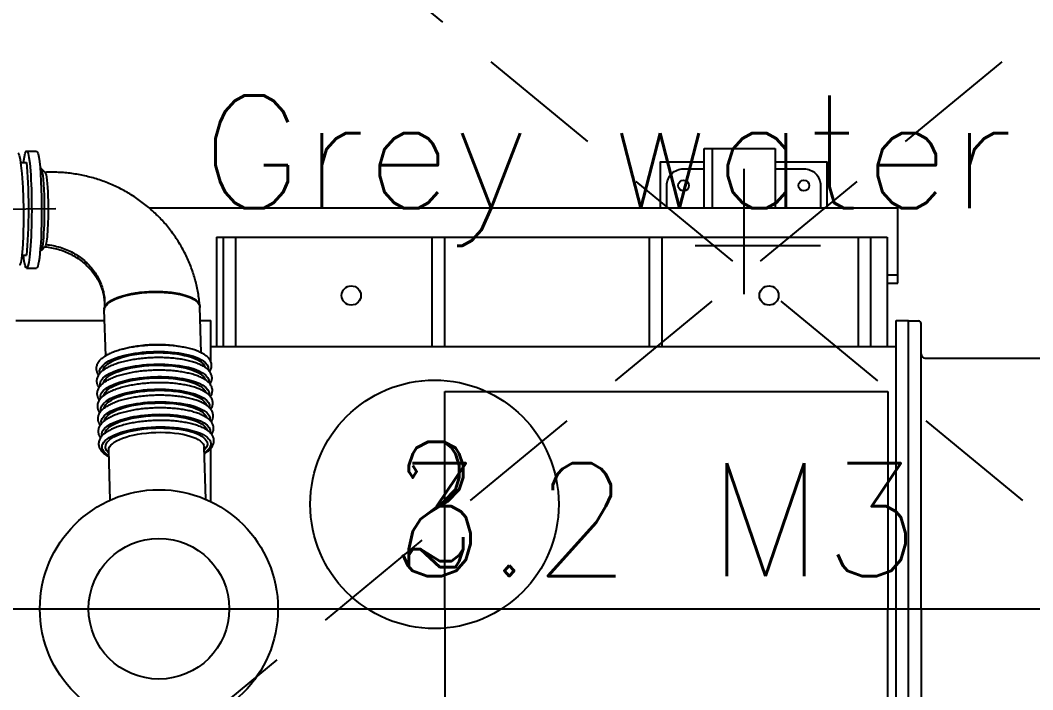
# Model space of a CAD drawing. Extents: x 33214 to 95067, y 8279 to 51908.
# Drawn here: x 43934 to 45145, y 24343 to 25144 of the extents above; entities that cross this region are included whole.
import ezdxf
from ezdxf.enums import TextEntityAlignment as Align

# ---------------------------------------------------------------- set-up
doc = ezdxf.new("R2010")
doc.units = 0
doc.header["$LTSCALE"] = 300
doc.header["$MEASUREMENT"] = 0
for name, pattern in [('DASHDOT', [1, 0.5, -0.25, 0, -0.25]), ('DASHED', [0.75, 0.5, -0.25]), ('PHANTOM', [2.1, 1.25, -0.2, 0.125, -0.2, 0.125, -0.2]), ('SNT-025', [0.74, 0.4, -0.17, 0, -0.17])]:
    doc.linetypes.add(name, pattern=pattern)
doc.layers.get('0').update_dxf_attribs({"linetype": 'CONTINUOUS'})
for name, color, linetype in [('GENERATORSETT', 1, 'CONTINUOUS'), ('POSNR', 2, 'CONTINUOUS'), ('Poz', 1, 'CONTINUOUS'), ('S0CO2', 2, 'CONTINUOUS'), ('S0CO3', 3, 'CONTINUOUS'), ('S0PH1', 1, 'PHANTOM'), ('S0TX1', 1, 'CONTINUOUS'), ('Tanks', 9, 'CONTINUOUS')]:
    doc.layers.add(name, color=color, linetype=linetype)
doc.styles.add('18', font='romans', dxfattribs={"height": 180})
doc.styles.add('LIT2_5', font='Romanc.shx', dxfattribs={"width": 0.85})

# ---------------------------------------------------------------- blocks, each defined once
blk = doc.blocks.new('below 1-deck')
at = {"linetype": 'DASHED'}
for p, q in [((11000, 3525), (13000, 1875)), ((13000, 3525), (11000, 1875))]:
    blk.add_line(p, q, dxfattribs=at)
at = {"linetype": 'DASHED', "style": '18'}
for s, p in [('Grey water', (11347.3, 2777.1)), ('3.2 M3', (11571.6, 2336.7))]:
    blk.add_text(s, height=135, dxfattribs=at).set_placement(p)
blk = doc.blocks.new('GENERATOR-BORDE')
at = {"layer": 'GENERATORSETT'}
for p, q in [((-1312.6, 547.9), (-1300.7, 547.9)), ((-1319.8, 534.1), (-1312.8, 534.1)), ((-1295.7, 527.4), (-1296.4, 527.4)), ((-1290.4, 522.2), (-1295.3, 527.2)), ((-1568, 474.8), (-1277.4, 479.3)), ((-1085.3, 445), (-1085.3, 314)), ((-1085.3, 445), (-282.7, 445)), ((-1077, 314), (-1077, 445)), ((-1062, 314), (-1062, 445)), ((-827, 314), (-827, 445)), ((-812, 314), (-812, 445)), ((-567, 314), (-567, 445)), ((-552, 314), (-552, 445)), ((-317, 314), (-317, 445)), ((-302, 314), (-302, 445)), ((-282.7, 445), (-282.7, 314)), ((-1312.6, 435.4), (-1312.7, 435.4)), ((-1295.7, 428.4), (-1296.4, 428.4)), ((-1290.4, 433.6), (-1295.3, 428.6)), ((-1318.2, 423.1), (-1312.6, 423.3)), ((-1312.6, 407.9), (-1300.7, 407.9)), ((-1219.6, 358.6), (-1219.6, 357.6)), ((-1217.8, 302.9), (-1219.6, 357.7)), ((-1105.3, 362.2), (-1105.3, 361.3)), ((-1103.6, 306.5), (-1105.3, 361.3)), ((-1325.6, 345.1), (-1219.2, 345.1)), ((-1104.8, 345), (-1092, 345)), ((-1092, 295.8), (-1092, 345)), ((-272, -345), (-272, 345)), ((-272, 345), (-257, 345)), ((-257, -345), (-257, 345)), ((-257, 344.5), (-245, 344.5)), ((-242, 310), (-242, 341.5)), ((-1092, 314), (-272, 314)), ((-242, 242.3), (-242, 310)), ((-237.5, 300), (-79, 300)), ((-812, 0), (-812, 260)), ((-812, 260), (-282, 260)), ((-282, 260), (-282, 0)), ((-242, 0), (-242, 242.3)), ((-1212.4, 130.1), (-1214.2, 189.9)), ((-1098, 131), (-1100, 193.5)), ((-1092, 128.2), (-1092, 191.9)), ((-2671.2, 0), (68.9, 0)), ((-812, 0), (-812, -260)), ((-282, -260), (-282, 0)), ((-242, 0), (-242, -310))]:
    blk.add_line(p, q, dxfattribs=at)
for points in [[(-1323.2, 545.7), (-1322.6, 545.4), (-1322.1, 544.4), (-1321.5, 542.8), (-1320.4, 537.8), (-1319.3, 530.5), (-1318.4, 521.2), (-1317.2, 504.3), (-1316.7, 491.7), (-1316.4, 478.6)], [(-1105.3, 362.5), (-1105.5, 364.5), (-1105.7, 366.4), (-1105.9, 368.3), (-1106.1, 370.3), (-1106.4, 372.2), (-1106.7, 374.2), (-1107, 376.1), (-1107.3, 378), (-1107.6, 380), (-1108, 381.9), (-1108.4, 383.8), (-1108.8, 385.7), (-1109.2, 387.6), (-1109.7, 389.5), (-1110.2, 391.4), (-1110.7, 393.3), (-1111.2, 395.2), (-1111.8, 397.1), (-1112.3, 399), (-1112.9, 400.9), (-1113.5, 402.7), (-1114.2, 404.6), (-1114.8, 406.5), (-1115.5, 408.3), (-1116.2, 410.1), (-1116.9, 412), (-1117.6, 413.8), (-1118.4, 415.6), (-1119.2, 417.4), (-1120, 419.2), (-1120.8, 421), (-1121.6, 422.7), (-1122.5, 424.5), (-1123.4, 426.3), (-1124.3, 428), (-1125.2, 429.7), (-1126.2, 431.5), (-1127.1, 433.2), (-1128.1, 434.9), (-1129.1, 436.6), (-1130.2, 438.3), (-1131.2, 440), (-1132.3, 441.6), (-1133.4, 443.3), (-1134.5, 444.9), (-1135.6, 446.6), (-1136.7, 448.2), (-1137.9, 449.8), (-1139.1, 451.4), (-1140.3, 452.9), (-1141.5, 454.5), (-1142.7, 456.1), (-1144, 457.6), (-1145.2, 459.1), (-1146.5, 460.6), (-1147.8, 462.1), (-1149.1, 463.6), (-1150.5, 465.1), (-1151.8, 466.5), (-1153.2, 467.9), (-1154.6, 469.4), (-1156, 470.8), (-1157.4, 472.1), (-1158.8, 473.5), (-1160.3, 474.9), (-1161.8, 476.2), (-1163.3, 477.6), (-1164.8, 478.9), (-1166.3, 480.2), (-1167.8, 481.4), (-1169.4, 482.7), (-1170.9, 484), (-1172.5, 485.2), (-1174.1, 486.4), (-1175.7, 487.6), (-1177.3, 488.8), (-1178.9, 489.9), (-1180.6, 491.1), (-1182.2, 492.2), (-1183.9, 493.3), (-1185.6, 494.4), (-1187.3, 495.4), (-1189, 496.5), (-1190.7, 497.5), (-1192.4, 498.5), (-1194.1, 499.5), (-1195.9, 500.5), (-1197.6, 501.4), (-1199.4, 502.4), (-1201.2, 503.3), (-1203, 504.2), (-1204.8, 505), (-1206.6, 505.9), (-1208.4, 506.7), (-1210.3, 507.5), (-1212.1, 508.3), (-1214, 509.1), (-1215.9, 509.8), (-1217.7, 510.6), (-1219.6, 511.3), (-1221.5, 512), (-1223.4, 512.7), (-1225.3, 513.3), (-1227.2, 513.9), (-1229.1, 514.5), (-1231.1, 515.1), (-1233, 515.7), (-1234.9, 516.2), (-1236.9, 516.7), (-1238.8, 517.2), (-1240.8, 517.7), (-1242.7, 518.2), (-1244.7, 518.6), (-1246.6, 519), (-1248.6, 519.4), (-1250.6, 519.8), (-1252.5, 520.1), (-1254.5, 520.4), (-1256.5, 520.7), (-1258.5, 521), (-1260.5, 521.3), (-1262.5, 521.5), (-1264.5, 521.7), (-1266.5, 521.9), (-1268.5, 522.1), (-1270.5, 522.2), (-1272.5, 522.3), (-1274.5, 522.4), (-1276.5, 522.5), (-1278.5, 522.6), (-1280.5, 522.6), (-1282.5, 522.6), (-1284.6, 522.6), (-1286.6, 522.5), (-1288.6, 522.5), (-1290.6, 522.4)], [(-1316.4, 478.6), (-1316.3, 465.5), (-1316.6, 447), (-1317.1, 436), (-1317.7, 426.7), (-1318.6, 419.4), (-1319.5, 414.4), (-1320.1, 412.8), (-1320.6, 411.8), (-1321.2, 411.5)], [(-1290.6, 433.4), (-1288.6, 433.1), (-1286.6, 432.9), (-1284.6, 432.6), (-1282.6, 432.2), (-1280.6, 431.8), (-1278.6, 431.3), (-1276.6, 430.8), (-1274.7, 430.3), (-1272.7, 429.7), (-1270.8, 429.1), (-1268.9, 428.4), (-1267, 427.7), (-1265.2, 426.9), (-1263.3, 426.1), (-1261.5, 425.2), (-1259.7, 424.3), (-1257.9, 423.4), (-1256.1, 422.4), (-1254.4, 421.4), (-1252.7, 420.3), (-1251, 419.2), (-1249.4, 418.1), (-1247.8, 416.9), (-1246.2, 415.7), (-1244.7, 414.4), (-1243.2, 413.2), (-1241.7, 411.9), (-1240.3, 410.5), (-1238.9, 409.1), (-1237.5, 407.7), (-1236.2, 406.3), (-1235, 404.9), (-1233.8, 403.4), (-1232.6, 401.9), (-1231.5, 400.3), (-1230.4, 398.8), (-1229.4, 397.2), (-1228.4, 395.7), (-1227.5, 394.1), (-1226.6, 392.5), (-1225.8, 390.8), (-1225, 389.2), (-1224.2, 387.5), (-1223.6, 385.9), (-1222.9, 384.2), (-1222.4, 382.6), (-1221.8, 380.9), (-1221.4, 379.2), (-1220.9, 377.5), (-1220.6, 375.9), (-1220.2, 374.2), (-1220, 372.5), (-1219.8, 370.9), (-1219.6, 369.2), (-1219.5, 367.5), (-1219.4, 365.9), (-1219.4, 364.3), (-1219.4, 362.6), (-1219.5, 361), (-1219.6, 359.4)], [(-1289.4, 436.1), (-1287.2, 435.8), (-1285.1, 435.5), (-1282.9, 435.2), (-1280.8, 434.8), (-1278.7, 434.3), (-1276.6, 433.8), (-1274.5, 433.3), (-1272.4, 432.7), (-1270.4, 432), (-1268.4, 431.3), (-1266.4, 430.6), (-1264.4, 429.8), (-1262.5, 428.9), (-1260.6, 428), (-1258.7, 427.1), (-1256.9, 426.1), (-1255.1, 425), (-1253.3, 424), (-1251.5, 422.9), (-1249.8, 421.7), (-1248.2, 420.5), (-1246.5, 419.3), (-1245, 418), (-1243.4, 416.7), (-1241.9, 415.4), (-1240.4, 414), (-1239, 412.6), (-1237.7, 411.1), (-1236.3, 409.7), (-1235, 408.2), (-1233.8, 406.7), (-1232.6, 405.1), (-1231.5, 403.5), (-1230.4, 402), (-1229.3, 400.3), (-1228.3, 398.7), (-1227.4, 397), (-1226.5, 395.4), (-1225.6, 393.7), (-1224.9, 392), (-1224.1, 390.3), (-1223.4, 388.5), (-1222.8, 386.8), (-1222.2, 385.1), (-1221.7, 383.3), (-1221.2, 381.5), (-1220.7, 379.8), (-1220.4, 378), (-1220, 376.2), (-1219.8, 374.5), (-1219.5, 372.7), (-1219.4, 370.9), (-1219.3, 369.1), (-1219.2, 367.4), (-1219.2, 365.6), (-1219.2, 363.9), (-1219.3, 362.1), (-1219.4, 360.4)], [(-1093.4, 284), (-1092.9, 284.9), (-1092.4, 285.8), (-1092, 286.7), (-1091.7, 287.7), (-1091.4, 288.7), (-1091.2, 289.7), (-1091.1, 290.7), (-1091.1, 291.7), (-1091.2, 292.7), (-1091.4, 293.7), (-1091.6, 294.7), (-1091.9, 295.6), (-1092.4, 296.6), (-1092.8, 297.5), (-1093.4, 298.3), (-1094, 299.2), (-1094.6, 300), (-1095.4, 300.8), (-1096.1, 301.5), (-1096.9, 302.2), (-1097.8, 302.9), (-1098.7, 303.6), (-1099.7, 304.3), (-1100.7, 304.9), (-1101.8, 305.5), (-1102.9, 306.1), (-1104, 306.7), (-1105.2, 307.3), (-1106.4, 307.8), (-1107.7, 308.3), (-1109, 308.9), (-1110.3, 309.4), (-1111.7, 309.8), (-1113.2, 310.3), (-1114.6, 310.7), (-1116.1, 311.2), (-1117.7, 311.6), (-1119.3, 311.9), (-1120.9, 312.3), (-1122.5, 312.7), (-1124.2, 313), (-1125.9, 313.3), (-1127.6, 313.6), (-1129.4, 313.9), (-1131.2, 314.1), (-1133, 314.4), (-1134.8, 314.6), (-1136.7, 314.8), (-1138.6, 315), (-1140.4, 315.1), (-1142.4, 315.3), (-1144.3, 315.4), (-1146.2, 315.5), (-1148.2, 315.6), (-1150.1, 315.6), (-1152.1, 315.7), (-1154.1, 315.7), (-1156, 315.7), (-1158, 315.7), (-1160, 315.6), (-1162, 315.6), (-1164, 315.5), (-1166, 315.4), (-1167.9, 315.3), (-1169.9, 315.1), (-1171.9, 314.9), (-1173.8, 314.8), (-1175.8, 314.6), (-1177.7, 314.3), (-1179.6, 314.1), (-1181.5, 313.8), (-1183.4, 313.6), (-1185.2, 313.3), (-1187.1, 313), (-1188.9, 312.6), (-1190.7, 312.3), (-1192.5, 311.9), (-1194.2, 311.5), (-1195.9, 311.1), (-1197.6, 310.7), (-1199.2, 310.3), (-1200.9, 309.8), (-1202.4, 309.3), (-1204, 308.8), (-1205.5, 308.3), (-1207, 307.8), (-1208.4, 307.3), (-1209.8, 306.7), (-1211.2, 306.2), (-1212.5, 305.6), (-1213.8, 305), (-1215, 304.4), (-1216.2, 303.8), (-1217.4, 303.1), (-1218.5, 302.5), (-1219.5, 301.8), (-1220.6, 301.1), (-1221.5, 300.4), (-1222.4, 299.7), (-1223.3, 299), (-1224.1, 298.2), (-1224.9, 297.5), (-1225.6, 296.7), (-1226.3, 295.8), (-1226.9, 295), (-1227.5, 294.1), (-1228, 293.2), (-1228.4, 292.3), (-1228.7, 291.3), (-1229, 290.4)], [(-1093, 269), (-1092.4, 269.9), (-1091.9, 270.8), (-1091.5, 271.7), (-1091.2, 272.7), (-1090.9, 273.6), (-1090.7, 274.6), (-1090.6, 275.6), (-1090.6, 276.7), (-1090.7, 277.7), (-1090.9, 278.7), (-1091.1, 279.6), (-1091.5, 280.6), (-1091.9, 281.5), (-1092.4, 282.4), (-1092.9, 283.3), (-1093.5, 284.1), (-1094.2, 284.9), (-1094.9, 285.7), (-1095.7, 286.5), (-1096.5, 287.2), (-1097.3, 287.9), (-1098.3, 288.6), (-1099.2, 289.2), (-1100.2, 289.9), (-1101.3, 290.5), (-1102.4, 291.1), (-1103.5, 291.7), (-1104.7, 292.2), (-1105.9, 292.8), (-1107.2, 293.3), (-1108.5, 293.8), (-1109.9, 294.3), (-1111.3, 294.8), (-1112.7, 295.2), (-1114.2, 295.7), (-1115.7, 296.1), (-1117.2, 296.5), (-1118.8, 296.9), (-1120.4, 297.3), (-1122, 297.6), (-1123.7, 298), (-1125.4, 298.3), (-1127.2, 298.6), (-1128.9, 298.8), (-1130.7, 299.1), (-1132.5, 299.3), (-1134.3, 299.6), (-1136.2, 299.8), (-1138.1, 299.9), (-1140, 300.1), (-1141.9, 300.2), (-1143.8, 300.4), (-1145.7, 300.5), (-1147.7, 300.5), (-1149.6, 300.6), (-1151.6, 300.6), (-1153.6, 300.7), (-1155.6, 300.6), (-1157.6, 300.6), (-1159.5, 300.6), (-1161.5, 300.5), (-1163.5, 300.4), (-1165.5, 300.3), (-1167.5, 300.2), (-1169.4, 300.1), (-1171.4, 299.9), (-1173.3, 299.7), (-1175.3, 299.5), (-1177.2, 299.3), (-1179.1, 299.1), (-1181, 298.8), (-1182.9, 298.5), (-1184.8, 298.2), (-1186.6, 297.9), (-1188.4, 297.6), (-1190.2, 297.2), (-1192, 296.9), (-1193.7, 296.5), (-1195.4, 296.1), (-1197.1, 295.7), (-1198.8, 295.2), (-1200.4, 294.8), (-1202, 294.3), (-1203.5, 293.8), (-1205, 293.3), (-1206.5, 292.8), (-1208, 292.3), (-1209.4, 291.7), (-1210.7, 291.1), (-1212, 290.6), (-1213.3, 290), (-1214.6, 289.4), (-1215.8, 288.7), (-1216.9, 288.1), (-1218, 287.5), (-1219.1, 286.8), (-1220.1, 286.1), (-1221.1, 285.4), (-1222, 284.7), (-1222.8, 284), (-1223.7, 283.2), (-1224.4, 282.4), (-1225.2, 281.6), (-1225.8, 280.8), (-1226.4, 280), (-1227, 279.1), (-1227.5, 278.2), (-1227.9, 277.3), (-1228.3, 276.3), (-1228.5, 275.3)], [(-1229, 290.4), (-1229.1, 289.9), (-1229.2, 289.5), (-1229.3, 289), (-1229.3, 288.5), (-1229.3, 288.1), (-1229.3, 287.6), (-1229.3, 287.1), (-1229.3, 286.7), (-1229.3, 286.2), (-1229.2, 285.7), (-1229.1, 285.3), (-1229, 284.8), (-1228.9, 284.4), (-1228.7, 283.9), (-1228.6, 283.5), (-1228.4, 283.1), (-1228.2, 282.6), (-1228, 282.2), (-1227.8, 281.8), (-1227.6, 281.4), (-1227.3, 281), (-1227.1, 280.6), (-1226.8, 280.2), (-1226.5, 279.8)], [(-1092.5, 254), (-1091.9, 254.8), (-1091.5, 255.7), (-1091, 256.7), (-1090.7, 257.6), (-1090.4, 258.6), (-1090.3, 259.6), (-1090.2, 260.6), (-1090.2, 261.6), (-1090.2, 262.6), (-1090.4, 263.6), (-1090.7, 264.6), (-1091, 265.6), (-1091.4, 266.5), (-1091.9, 267.4), (-1092.4, 268.3), (-1093, 269.1), (-1093.7, 269.9), (-1094.4, 270.7), (-1095.2, 271.4), (-1096, 272.2), (-1096.9, 272.9), (-1097.8, 273.5), (-1098.7, 274.2), (-1099.7, 274.8), (-1100.8, 275.5), (-1101.9, 276.1), (-1103, 276.6), (-1104.2, 277.2), (-1105.5, 277.7), (-1106.7, 278.3), (-1108, 278.8), (-1109.4, 279.3), (-1110.8, 279.8), (-1112.2, 280.2), (-1113.7, 280.7), (-1115.2, 281.1), (-1116.7, 281.5), (-1118.3, 281.9), (-1119.9, 282.2), (-1121.6, 282.6), (-1123.2, 282.9), (-1125, 283.2), (-1126.7, 283.5), (-1128.4, 283.8), (-1130.2, 284.1), (-1132, 284.3), (-1133.9, 284.5), (-1135.7, 284.7), (-1137.6, 284.9), (-1139.5, 285.1), (-1141.4, 285.2), (-1143.3, 285.3), (-1145.3, 285.4), (-1147.2, 285.5), (-1149.2, 285.6), (-1151.1, 285.6), (-1153.1, 285.6), (-1155.1, 285.6), (-1157.1, 285.6), (-1159.1, 285.5), (-1161, 285.5), (-1163, 285.4), (-1165, 285.3), (-1167, 285.2), (-1169, 285), (-1170.9, 284.9), (-1172.9, 284.7), (-1174.8, 284.5), (-1176.7, 284.3), (-1178.7, 284), (-1180.6, 283.8), (-1182.4, 283.5), (-1184.3, 283.2), (-1186.1, 282.9), (-1187.9, 282.5), (-1189.7, 282.2), (-1191.5, 281.8), (-1193.2, 281.4), (-1195, 281), (-1196.6, 280.6), (-1198.3, 280.2), (-1199.9, 279.7), (-1201.5, 279.3), (-1203, 278.8), (-1204.6, 278.3), (-1206, 277.7), (-1207.5, 277.2), (-1208.9, 276.7), (-1210.2, 276.1), (-1211.6, 275.5), (-1212.8, 274.9), (-1214.1, 274.3), (-1215.3, 273.7), (-1216.4, 273.1), (-1217.5, 272.4), (-1218.6, 271.8), (-1219.6, 271.1), (-1220.6, 270.4), (-1221.5, 269.7), (-1222.4, 268.9), (-1223.2, 268.2), (-1224, 267.4), (-1224.7, 266.6), (-1225.4, 265.8), (-1226, 264.9), (-1226.5, 264), (-1227, 263.1), (-1227.4, 262.2), (-1227.8, 261.3), (-1228.1, 260.3)], [(-1228.5, 275.3), (-1228.6, 274.9), (-1228.7, 274.4), (-1228.8, 274), (-1228.8, 273.5), (-1228.9, 273), (-1228.9, 272.6), (-1228.9, 272.1), (-1228.8, 271.6), (-1228.8, 271.2), (-1228.7, 270.7), (-1228.6, 270.2), (-1228.5, 269.8), (-1228.4, 269.3), (-1228.3, 268.9), (-1228.1, 268.5), (-1227.9, 268), (-1227.8, 267.6), (-1227.6, 267.2), (-1227.3, 266.8), (-1227.1, 266.3), (-1226.9, 265.9), (-1226.6, 265.5), (-1226.3, 265.2), (-1226.1, 264.8)], [(-1092, 238.9), (-1091.5, 239.8), (-1091, 240.7), (-1090.6, 241.6), (-1090.2, 242.6), (-1090, 243.6), (-1089.8, 244.6), (-1089.7, 245.6), (-1089.7, 246.6), (-1089.8, 247.6), (-1089.9, 248.6), (-1090.2, 249.6), (-1090.5, 250.5), (-1090.9, 251.5), (-1091.4, 252.4), (-1092, 253.2), (-1092.6, 254.1), (-1093.2, 254.9), (-1093.9, 255.6), (-1094.7, 256.4), (-1095.5, 257.1), (-1096.4, 257.8), (-1097.3, 258.5), (-1098.3, 259.2), (-1099.3, 259.8), (-1100.3, 260.4), (-1101.4, 261), (-1102.6, 261.6), (-1103.8, 262.2), (-1105, 262.7), (-1106.3, 263.2), (-1107.6, 263.7), (-1108.9, 264.2), (-1110.3, 264.7), (-1111.7, 265.2), (-1113.2, 265.6), (-1114.7, 266), (-1116.3, 266.4), (-1117.8, 266.8), (-1119.5, 267.2), (-1121.1, 267.6), (-1122.8, 267.9), (-1124.5, 268.2), (-1126.2, 268.5), (-1128, 268.8), (-1129.8, 269), (-1131.6, 269.3), (-1133.4, 269.5), (-1135.2, 269.7), (-1137.1, 269.9), (-1139, 270), (-1140.9, 270.2), (-1142.8, 270.3), (-1144.8, 270.4), (-1146.7, 270.5), (-1148.7, 270.5), (-1150.7, 270.6), (-1152.6, 270.6), (-1154.6, 270.6), (-1156.6, 270.6), (-1158.6, 270.5), (-1160.6, 270.4), (-1162.6, 270.4), (-1164.5, 270.3), (-1166.5, 270.1), (-1168.5, 270), (-1170.4, 269.8), (-1172.4, 269.7), (-1174.3, 269.5), (-1176.3, 269.2), (-1178.2, 269), (-1180.1, 268.7), (-1182, 268.5), (-1183.8, 268.2), (-1185.7, 267.8), (-1187.5, 267.5), (-1189.3, 267.2), (-1191, 266.8), (-1192.8, 266.4), (-1194.5, 266), (-1196.2, 265.6), (-1197.8, 265.1), (-1199.4, 264.7), (-1201, 264.2), (-1202.6, 263.7), (-1204.1, 263.2), (-1205.6, 262.7), (-1207, 262.2), (-1208.4, 261.6), (-1209.8, 261.1), (-1211.1, 260.5), (-1212.4, 259.9), (-1213.6, 259.3), (-1214.8, 258.7), (-1216, 258), (-1217.1, 257.4), (-1218.1, 256.7), (-1219.1, 256), (-1220.1, 255.3), (-1221, 254.6), (-1221.9, 253.9), (-1222.7, 253.1), (-1223.5, 252.3), (-1224.2, 251.6), (-1224.9, 250.7), (-1225.5, 249.9), (-1226, 249), (-1226.5, 248.1), (-1227, 247.2), (-1227.3, 246.2), (-1227.6, 245.3)], [(-1228.1, 260.3), (-1228.2, 259.8), (-1228.2, 259.4), (-1228.3, 258.9), (-1228.4, 258.5), (-1228.4, 258), (-1228.4, 257.5), (-1228.4, 257.1), (-1228.4, 256.6), (-1228.3, 256.1), (-1228.2, 255.7), (-1228.2, 255.2), (-1228.1, 254.8), (-1227.9, 254.3), (-1227.8, 253.9), (-1227.6, 253.4), (-1227.5, 253), (-1227.3, 252.6), (-1227.1, 252.1), (-1226.9, 251.7), (-1226.6, 251.3), (-1226.4, 250.9), (-1226.1, 250.5), (-1225.9, 250.1), (-1225.6, 249.7)], [(-1091.5, 223.9), (-1091, 224.8), (-1090.5, 225.7), (-1090.1, 226.6), (-1089.7, 227.5), (-1089.5, 228.5), (-1089.3, 229.5), (-1089.2, 230.5), (-1089.2, 231.5), (-1089.3, 232.5), (-1089.5, 233.5), (-1089.7, 234.5), (-1090, 235.5), (-1090.5, 236.4), (-1090.9, 237.3), (-1091.5, 238.2), (-1092.1, 239), (-1092.7, 239.8), (-1093.5, 240.6), (-1094.2, 241.4), (-1095, 242.1), (-1095.9, 242.8), (-1096.8, 243.5), (-1097.8, 244.1), (-1098.8, 244.8), (-1099.8, 245.4), (-1100.9, 246), (-1102.1, 246.6), (-1103.3, 247.1), (-1104.5, 247.7), (-1105.8, 248.2), (-1107.1, 248.7), (-1108.4, 249.2), (-1109.8, 249.7), (-1111.3, 250.1), (-1112.7, 250.6), (-1114.2, 251), (-1115.8, 251.4), (-1117.4, 251.8), (-1119, 252.2), (-1120.6, 252.5), (-1122.3, 252.8), (-1124, 253.2), (-1125.7, 253.5), (-1127.5, 253.7), (-1129.3, 254), (-1131.1, 254.2), (-1132.9, 254.4), (-1134.8, 254.6), (-1136.6, 254.8), (-1138.5, 255), (-1140.4, 255.1), (-1142.4, 255.2), (-1144.3, 255.3), (-1146.3, 255.4), (-1148.2, 255.5), (-1150.2, 255.5), (-1152.2, 255.5), (-1154.1, 255.5), (-1156.1, 255.5), (-1158.1, 255.5), (-1160.1, 255.4), (-1162.1, 255.3), (-1164.1, 255.2), (-1166, 255.1), (-1168, 255), (-1170, 254.8), (-1171.9, 254.6), (-1173.9, 254.4), (-1175.8, 254.2), (-1177.7, 254), (-1179.6, 253.7), (-1181.5, 253.4), (-1183.3, 253.1), (-1185.2, 252.8), (-1187, 252.5), (-1188.8, 252.1), (-1190.6, 251.7), (-1192.3, 251.4), (-1194, 251), (-1195.7, 250.5), (-1197.3, 250.1), (-1199, 249.6), (-1200.5, 249.2), (-1202.1, 248.7), (-1203.6, 248.2), (-1205.1, 247.7), (-1206.5, 247.1), (-1207.9, 246.6), (-1209.3, 246), (-1210.6, 245.5), (-1211.9, 244.9), (-1213.1, 244.3), (-1214.3, 243.6), (-1215.5, 243), (-1216.6, 242.3), (-1217.6, 241.7), (-1218.7, 241), (-1219.6, 240.3), (-1220.5, 239.6), (-1221.4, 238.8), (-1222.2, 238.1), (-1223, 237.3), (-1223.7, 236.5), (-1224.4, 235.7), (-1225, 234.8), (-1225.6, 234), (-1226.1, 233.1), (-1226.5, 232.1), (-1226.8, 231.2), (-1227.1, 230.2)], [(-1227.6, 245.3), (-1227.7, 244.8), (-1227.8, 244.3), (-1227.8, 243.9), (-1227.9, 243.4), (-1227.9, 243), (-1227.9, 242.5), (-1227.9, 242), (-1227.9, 241.6), (-1227.8, 241.1), (-1227.8, 240.6), (-1227.7, 240.2), (-1227.6, 239.7), (-1227.5, 239.3), (-1227.3, 238.8), (-1227.2, 238.4), (-1227, 237.9), (-1226.8, 237.5), (-1226.6, 237.1), (-1226.4, 236.7), (-1226.2, 236.3), (-1225.9, 235.9), (-1225.7, 235.5), (-1225.4, 235.1), (-1225.1, 234.7)], [(-1091, 208.8), (-1090.5, 209.7), (-1090, 210.6), (-1089.6, 211.6), (-1089.3, 212.5), (-1089, 213.5), (-1088.8, 214.5), (-1088.7, 215.5), (-1088.7, 216.5), (-1088.8, 217.5), (-1089, 218.5), (-1089.2, 219.5), (-1089.6, 220.4), (-1090, 221.4), (-1090.5, 222.3), (-1091, 223.1), (-1091.6, 224), (-1092.3, 224.8), (-1093, 225.6), (-1093.7, 226.3), (-1094.6, 227), (-1095.4, 227.7), (-1096.3, 228.4), (-1097.3, 229.1), (-1098.3, 229.7), (-1099.4, 230.3), (-1100.5, 230.9), (-1101.6, 231.5), (-1102.8, 232.1), (-1104, 232.6), (-1105.3, 233.2), (-1106.6, 233.7), (-1108, 234.2), (-1109.4, 234.6), (-1110.8, 235.1), (-1112.3, 235.5), (-1113.8, 236), (-1115.3, 236.4), (-1116.9, 236.8), (-1118.5, 237.1), (-1120.1, 237.5), (-1121.8, 237.8), (-1123.5, 238.1), (-1125.3, 238.4), (-1127, 238.7), (-1128.8, 239), (-1130.6, 239.2), (-1132.4, 239.4), (-1134.3, 239.6), (-1136.2, 239.8), (-1138.1, 239.9), (-1140, 240.1), (-1141.9, 240.2), (-1143.8, 240.3), (-1145.8, 240.4), (-1147.7, 240.4), (-1149.7, 240.5), (-1151.7, 240.5), (-1153.7, 240.5), (-1155.6, 240.5), (-1157.6, 240.4), (-1159.6, 240.4), (-1161.6, 240.3), (-1163.6, 240.2), (-1165.6, 240.1), (-1167.5, 239.9), (-1169.5, 239.8), (-1171.4, 239.6), (-1173.4, 239.4), (-1175.3, 239.2), (-1177.2, 238.9), (-1179.1, 238.7), (-1181, 238.4), (-1182.9, 238.1), (-1184.7, 237.8), (-1186.5, 237.4), (-1188.3, 237.1), (-1190.1, 236.7), (-1191.8, 236.3), (-1193.5, 235.9), (-1195.2, 235.5), (-1196.9, 235.1), (-1198.5, 234.6), (-1200.1, 234.1), (-1201.6, 233.7), (-1203.1, 233.2), (-1204.6, 232.6), (-1206.1, 232.1), (-1207.5, 231.6), (-1208.8, 231), (-1210.1, 230.4), (-1211.4, 229.8), (-1212.7, 229.2), (-1213.8, 228.6), (-1215, 228), (-1216.1, 227.3), (-1217.2, 226.6), (-1218.2, 226), (-1219.1, 225.3), (-1220.1, 224.5), (-1220.9, 223.8), (-1221.8, 223), (-1222.5, 222.3), (-1223.3, 221.5), (-1223.9, 220.7), (-1224.5, 219.8), (-1225.1, 218.9), (-1225.6, 218), (-1226, 217.1), (-1226.4, 216.2), (-1226.6, 215.2)], [(-1227.1, 230.2), (-1227.2, 229.8), (-1227.3, 229.3), (-1227.4, 228.8), (-1227.4, 228.4), (-1227.4, 227.9), (-1227.4, 227.4), (-1227.4, 227), (-1227.4, 226.5), (-1227.4, 226.1), (-1227.3, 225.6), (-1227.2, 225.1), (-1227.1, 224.7), (-1227, 224.2), (-1226.8, 223.8), (-1226.7, 223.3), (-1226.5, 222.9), (-1226.3, 222.5), (-1226.1, 222.1), (-1225.9, 221.6), (-1225.7, 221.2), (-1225.4, 220.8), (-1225.2, 220.4), (-1224.9, 220), (-1224.6, 219.7)], [(-1099.8, 185.8), (-1098.7, 186.4), (-1097.6, 187.1), (-1096.6, 187.8), (-1095.7, 188.5), (-1094.8, 189.2), (-1093.9, 189.9), (-1093.1, 190.7), (-1092.4, 191.5), (-1091.7, 192.3), (-1091, 193.1), (-1090.5, 194), (-1089.9, 194.9), (-1089.5, 195.8), (-1089.1, 196.7), (-1088.7, 197.7), (-1088.5, 198.6), (-1088.3, 199.6), (-1088.3, 200.6), (-1088.3, 201.7), (-1088.4, 202.7), (-1088.5, 203.7), (-1088.8, 204.6), (-1089.2, 205.6), (-1089.6, 206.5), (-1090.1, 207.4), (-1090.6, 208.3), (-1091.2, 209.1), (-1091.9, 209.9), (-1092.6, 210.7), (-1093.4, 211.4), (-1094.2, 212.1), (-1095.1, 212.8), (-1096, 213.5), (-1097, 214.2), (-1098, 214.8), (-1099.1, 215.4), (-1100.2, 216), (-1101.3, 216.6), (-1102.5, 217.1), (-1103.7, 217.7), (-1105, 218.2), (-1106.3, 218.7), (-1107.7, 219.2), (-1109.1, 219.7), (-1110.5, 220.1), (-1112, 220.6), (-1113.5, 221), (-1115, 221.4), (-1116.6, 221.8), (-1118.2, 222.1), (-1119.9, 222.5), (-1121.6, 222.8), (-1123.3, 223.1), (-1125, 223.4), (-1126.8, 223.7), (-1128.5, 223.9), (-1130.4, 224.2), (-1132.2, 224.4), (-1134, 224.6), (-1135.9, 224.8), (-1137.8, 224.9), (-1139.7, 225.1), (-1141.6, 225.2), (-1143.6, 225.3), (-1145.5, 225.4), (-1147.5, 225.4), (-1149.4, 225.4), (-1151.4, 225.5), (-1153.4, 225.5), (-1155.4, 225.4), (-1157.3, 225.4), (-1159.3, 225.3), (-1161.3, 225.2), (-1163.3, 225.1), (-1165.3, 225), (-1167.2, 224.9), (-1169.2, 224.7), (-1171.1, 224.5), (-1173.1, 224.3), (-1175, 224.1), (-1176.9, 223.9), (-1178.8, 223.6), (-1180.7, 223.3), (-1182.5, 223), (-1184.3, 222.7), (-1186.2, 222.4), (-1187.9, 222), (-1189.7, 221.6), (-1191.4, 221.3), (-1193.2, 220.9), (-1194.8, 220.4), (-1196.5, 220), (-1198.1, 219.5), (-1199.7, 219.1), (-1201.2, 218.6), (-1202.7, 218.1), (-1204.2, 217.6), (-1205.6, 217), (-1207, 216.5), (-1208.4, 215.9), (-1209.7, 215.4), (-1211, 214.8), (-1212.2, 214.2), (-1213.4, 213.5), (-1214.6, 212.9), (-1215.7, 212.2), (-1216.7, 211.6), (-1217.7, 210.9), (-1218.7, 210.2), (-1219.6, 209.5), (-1220.5, 208.8), (-1221.3, 208), (-1222.1, 207.2), (-1222.8, 206.4), (-1223.5, 205.6), (-1224.1, 204.8), (-1224.6, 203.9), (-1225.1, 203), (-1225.5, 202.1), (-1225.9, 201.1), (-1226.2, 200.1)], [(-1226.6, 215.2), (-1226.7, 214.7), (-1226.8, 214.3), (-1226.9, 213.8), (-1226.9, 213.3), (-1227, 212.9), (-1227, 212.4), (-1227, 211.9), (-1226.9, 211.5), (-1226.9, 211), (-1226.8, 210.6), (-1226.7, 210.1), (-1226.6, 209.6), (-1226.5, 209.2), (-1226.4, 208.7), (-1226.2, 208.3), (-1226, 207.9), (-1225.9, 207.4), (-1225.7, 207), (-1225.4, 206.6), (-1225.2, 206.2), (-1225, 205.8), (-1224.7, 205.4), (-1224.4, 205), (-1224.2, 204.6)], [(-1226.2, 200.1), (-1226.3, 199.2), (-1226.4, 198.3), (-1226.5, 197.4), (-1226.5, 196.5), (-1226.3, 195.6), (-1226.2, 194.7), (-1225.9, 193.8), (-1225.6, 192.9), (-1225.2, 192.1), (-1224.8, 191.3), (-1224.3, 190.5), (-1223.8, 189.7), (-1223.2, 189), (-1222.5, 188.2), (-1221.9, 187.5), (-1221.2, 186.9), (-1220.4, 186.2), (-1219.6, 185.6), (-1218.8, 185), (-1217.9, 184.4), (-1217, 183.8), (-1216, 183.2), (-1215, 182.7), (-1214, 182.1)]]:
    blk.add_lwpolyline(points, dxfattribs=at)
for centre, radius in [((-924, 375), 11.5), ((-424, 375), 11.5), ((-1154.2, 0), 142.5), ((-1154.2, 0), 84.2)]:
    blk.add_circle(centre, radius, dxfattribs=at)
for centre, radius, start, end in [((-245, 341.5), 3, 0, 90), ((-237, 305), 5, 180, 270)]:
    blk.add_arc(centre, radius, start, end, dxfattribs=at)
at = {"layer": 'GENERATORSETT', "extrusion": (0, 0, -1)}
for centre, major_axis, ratio, start_param, end_param in [((-1312.6, 477.9), (0, 70), 0.087156, 5.645412, 10.098673), ((-1300.7, 477.9), (0, 70), 0.087156, 0, 1.222244), ((-1316.5, 477.9), (0, 70), 0.087156, 0.637773, 2.465061), ((-1295.7, 477.9), (0, 49.5), 0.087156, 0, 1.222244), ((-1290.7, 477.9), (0, 44.5), 0.087156, 0.087601, 1.222244), ((-1300.7, 477.9), (0, -70), 0.087156, 4.363836, 6.283185), ((-1295.7, 477.9), (0, -49.5), 0.087156, 4.363836, 6.283185), ((-1290.7, 477.9), (0, -44.5), 0.087156, 4.363836, 5.934633), ((-1290.7, 477.9), (0, -44.5), 0.087156, 5.934633, 6.195585), ((-1162.4, 359.5), (57.1, 1.8), 0.340238, 3.141593, 6.283185), ((-1162.5, 360.4), (57.2, 1.8), 0.340238, 3.234411, 6.283185), ((-1162.4, 359.5), (57.2, 1.8), 0.340238, 3.234411, 6.32388), ((-1162.5, 360.4), (-57.2, -1.8), 0.340238, 0, 0.092819), ((-1162.4, 359.5), (-57.2, -1.8), 0.340238, 6.24249, 6.376004), ((-1160.5, 297), (-57.1, -1.8), 0.340238, 0.869478, 2.272115), ((-1160.1, 285.7), (65.1, 2.1), 0.340238, 3.061809, 6.362969), ((-1160.1, 285.7), (61.1, 1.9), 0.340238, 3.22005, 6.204728), ((-1159.6, 270.6), (65.1, 2.1), 0.340238, 3.061809, 6.362969), ((-1159.6, 270.6), (61.1, 1.9), 0.340238, 3.22005, 6.204728), ((-1159.2, 255.6), (65.1, 2.1), 0.340238, 3.061809, 6.362969), ((-1159.2, 255.6), (61.1, 1.9), 0.340238, 3.22005, 6.204728), ((-1158.7, 240.6), (65.1, 2.1), 0.340238, 3.061809, 6.362969), ((-1158.7, 240.6), (61.1, 1.9), 0.340238, 3.22005, 6.204728), ((-1158.2, 225.5), (65.1, 2.1), 0.340238, 3.061809, 6.362969), ((-1158.2, 225.5), (61.1, 1.9), 0.340238, 3.22005, 6.204728), ((-1157.7, 210.5), (65.1, 2.1), 0.340238, 3.061809, 6.362969), ((-1157.7, 210.5), (61.1, 1.9), 0.340238, 3.22005, 6.204728), ((-1157.2, 195.5), (65.1, 2.1), 0.340238, 2.640766, 6.784012), ((-1157.2, 195.5), (61.1, 1.9), 0.340238, 2.777827, 6.646951), ((-1157.1, 191.7), (57.1, 1.8), 0.340238, 3.141593, 6.283185)]:
    blk.add_ellipse(centre, major_axis=major_axis, ratio=ratio, start_param=start_param, end_param=end_param, dxfattribs=at)
at = {"layer": 'GENERATORSETT'}
blk.add_point((-1307.2, 478.8), dxfattribs=at)
blk = doc.blocks.new('POS')
at = {"layer": 'POSNR'}
blk.add_circle((0, 0), 148.7, dxfattribs=at)
at = {"layer": 'S0TX1', "linetype": 'Continuous', "style": 'LIT2_5', "width": 0.723514}
blk.add_attdef('POS', text='', height=150, dxfattribs=at).set_placement((1.8, -75.1), align=Align.CENTER)
blk = doc.blocks.new('motorfundament')
at = {"layer": 'S0CO3', "linetype": 'Continuous'}
for p, q in [((4449.4, 2777.2), (4449.4, 2848.6)), ((4449.4, 2848.6), (4534.4, 2848.6)), ((4534.4, 2848.6), (4534.4, 2777.2)), ((4681.3, 2777.2), (3785.6, 2777.2)), ((4681.3, 2687.2), (4681.3, 2777.2)), ((4668.5, 2687.2), (4681.3, 2687.2))]:
    blk.add_line(p, q, dxfattribs=at)
at = {"layer": 'S0CO3', "linetype": 'DASHED'}
for p, q in [((4459.4, 2777.2), (4459.4, 2848.6)), ((4668.5, 2697.2), (4681.3, 2697.2))]:
    blk.add_line(p, q, dxfattribs=at)
at = {"layer": 'S0CO3', "linetype": 'Continuous'}
for points in [[(4449.4, 2832.2), (4396.9, 2832.2), (4396.9, 2777.2)], [(4596.9, 2777.2), (4596.9, 2832.2), (4534.4, 2832.2)]]:
    blk.add_lwpolyline(points, dxfattribs=at)
for points in [[(4404.9, 2777.2), (4404.9, 2804.2, -0.414214), (4424.9, 2824.2), (4449.4, 2824.2)], [(4534.4, 2824.2), (4568.9, 2824.2, -0.414214), (4588.9, 2804.2), (4588.9, 2777.2)]]:
    blk.add_lwpolyline(points, format="xyb", dxfattribs=at)
for centre in [(4424.9, 2804.2), (4568.9, 2804.2)]:
    blk.add_circle(centre, 6.5, dxfattribs=at)
at = {"layer": 'S0PH1', "linetype": 'DASHDOT'}
for p, q in [((4496.9, 2824.2), (4496.9, 2640.2)), ((4588.9, 2732.2), (4404.9, 2732.2))]:
    blk.add_line(p, q, dxfattribs=at)

msp = doc.modelspace()

# ---------------------------------------------------------------- block references
at = {"layer": 'GENERATORSETT', "linetype": 'SNT-025'}
msp.add_blockref('GENERATOR-BORDE', (45253.8, 24439.6), dxfattribs=at)
at = {"layer": 'POSNR', "linetype": 'SNT-025'}
ref = msp.add_blockref('POS', (44429.4, 24564.6), dxfattribs=at)
ref.add_attrib('POS', '2', dxfattribs={"layer": 'Poz', "color": 2, "linetype": 'Continuous', "height": 150, "style": 'LIT2_5', "width": 0.723514}).set_placement((44431.2, 24489.5), align=Align.CENTER)
at = {"layer": 'S0CO2', "color": 6}
msp.add_blockref('motorfundament', (40302.6, 22142), dxfattribs=at)
at = {"layer": 'Tanks'}
msp.add_blockref('below 1-deck', (32802.6, 22142), dxfattribs=at)

doc.saveas('drawing.dxf')
